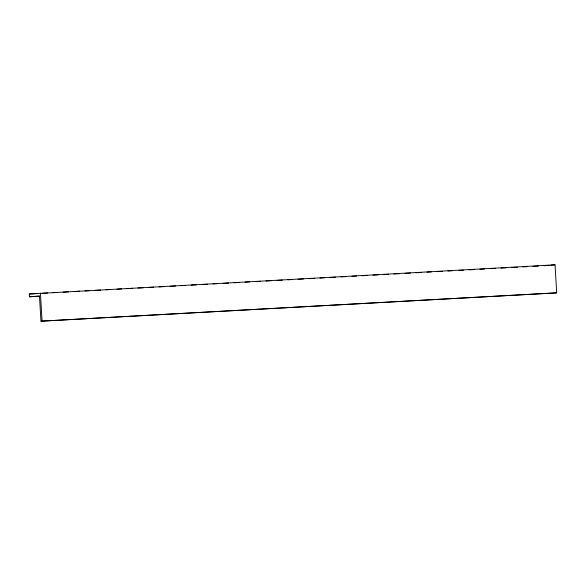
<?xml version="1.0" encoding="UTF-8"?>
<svg xmlns="http://www.w3.org/2000/svg" width="586" height="586" viewBox="0 0 586 586"><rect width="100%" height="100%" fill="white"/><g stroke="black" fill="none" stroke-linecap="round" stroke-linejoin="round"><path stroke-width="0.88" d="M29.3 293.989L555.037 264.821L556.7 292.853L40.969 321.179L39.467 295.952L29.468 296.787L29.3 293.989L37.526 293.535M543.918 265.751L549.053 265.326M550.759 265.18L555.037 264.821M40.969 321.179L556.7 292.853M42.097 293.286L47.583 292.985M53.062 292.685L57.633 292.436M63.12 292.128L68.606 291.828M74.092 291.528L79.571 291.227M85.058 290.927L89.629 290.678M95.115 290.378L100.594 290.077M106.081 289.777L110.651 289.521M117.054 289.176L121.624 288.92M127.103 288.62L132.59 288.319M138.076 288.019L143.555 287.719M149.042 287.418L153.613 287.169M159.099 286.869L164.578 286.569M170.065 286.261L175.551 285.961M181.037 285.66L185.608 285.411M191.087 285.111L196.574 284.811M202.06 284.51L207.539 284.21M213.026 283.91L217.596 283.653M223.083 283.353L228.569 283.053M234.048 282.752L239.535 282.452M245.021 282.152L249.592 281.903M255.987 281.551L260.558 281.302M266.044 281.002L271.53 280.701M277.01 280.394L282.496 280.093M287.982 279.793L292.553 279.544M298.032 279.244L303.519 278.943M309.005 278.643L314.492 278.343M319.971 278.042L324.541 277.786M330.028 277.486L335.514 277.185M340.993 276.885L346.48 276.585M351.966 276.284L356.537 276.035M362.023 275.735L367.503 275.435M372.989 275.134L378.475 274.827M383.955 274.526L388.525 274.277M394.012 273.977L399.498 273.677M404.985 273.376L410.464 273.076M415.95 272.776L421.437 272.475M426.916 272.175L431.486 271.919M436.973 271.618L442.459 271.318M447.946 271.018L452.509 270.769M458.911 270.417L463.482 270.168M468.968 269.868L474.448 269.567M479.934 269.267L484.505 269.011M490.907 268.659L495.47 268.41M500.957 268.11L506.443 267.809M511.93 267.509L517.409 267.209M522.895 266.908L527.466 266.659M532.952 266.352L538.431 266.051M29.468 296.787L39.518 296.238M40.419 293.059L42.082 321.084"/></g></svg>
